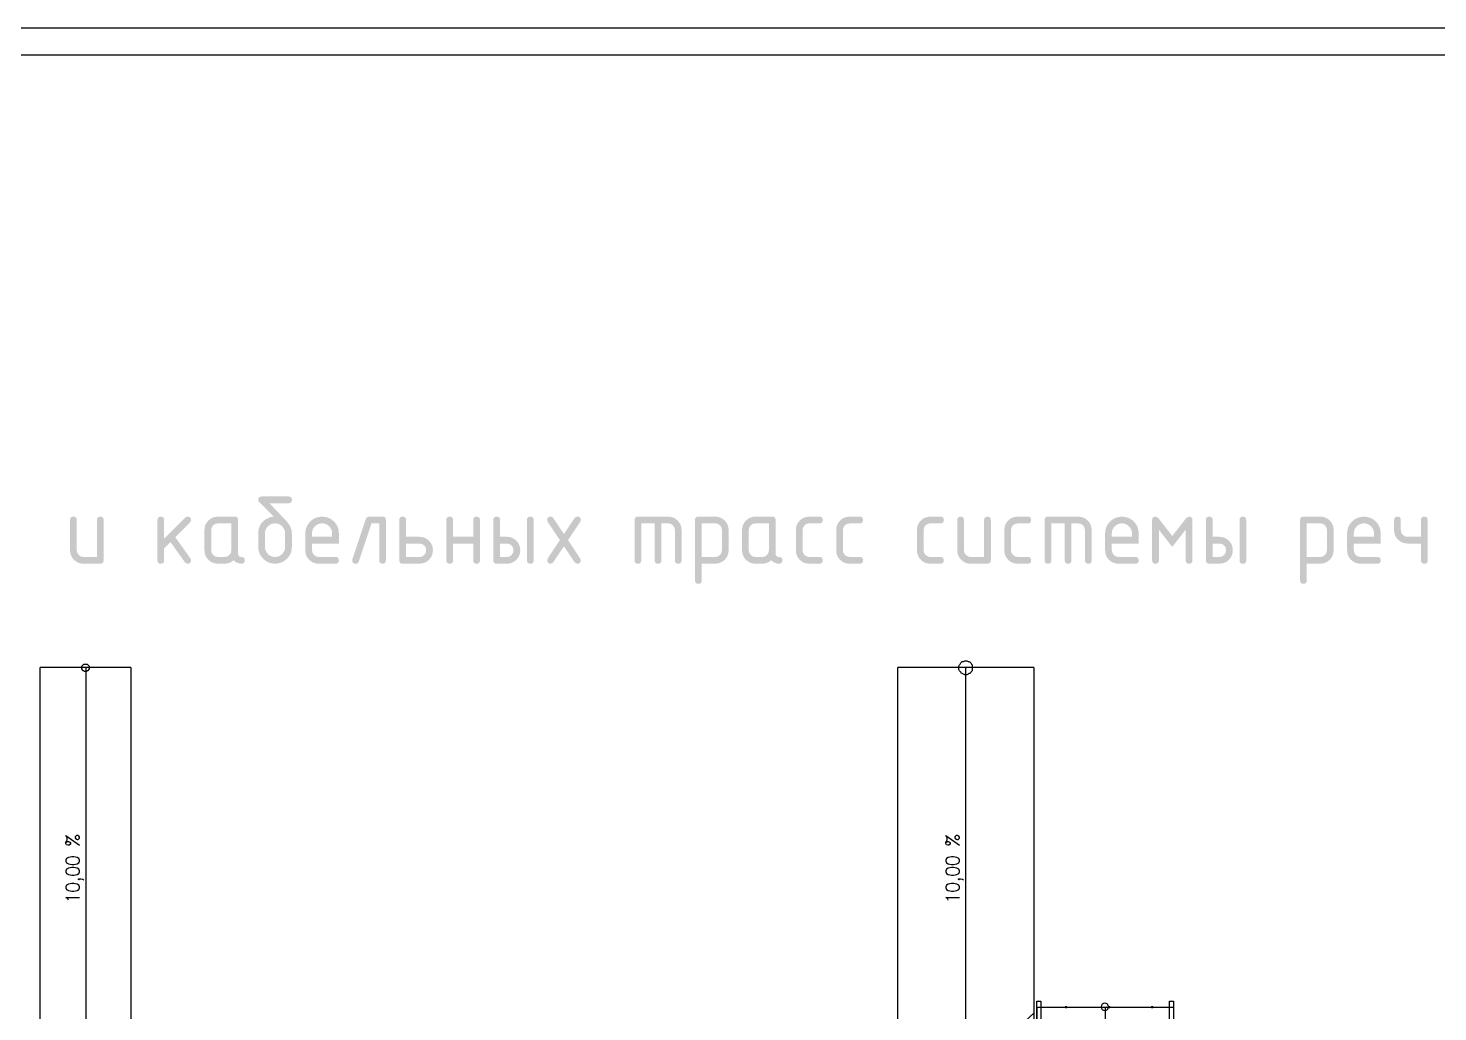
# Model space of a CAD drawing. Header units: millimetres. Extents: x 0 to 420, y 0 to 297.
# Drawn here: x 186.4 to 276.6, y 234 to 296.9 of the extents above; entities that cross this region are included whole.
import ezdxf

# ---------------------------------------------------------------- set-up
doc = ezdxf.new("R2010")
doc.units = ezdxf.units.MM
doc.layers.get('0').update_dxf_attribs({"linetype": 'CONTINUOUS'})
doc.styles.get("Standard").update_dxf_attribs({"font": 'STANDARD'})

msp = doc.modelspace()

# ---------------------------------------------------------------- hatches: boundary and pattern name
at = {"true_color": 0x000007}
h = msp.add_hatch(color=0, dxfattribs=at)
h.paths.add_polyline_path([(203.298598, 264.611995), (203.298598, 263.752651), (203.278961, 263.537763), (203.22005, 263.339515), (203.121865, 263.157803), (202.984405, 262.992525), (202.819049, 262.855066), (202.637209, 262.75688), (202.438935, 262.697969), (202.224279, 262.678332), (202.009392, 262.697969), (201.811144, 262.75688), (201.629432, 262.855066), (201.464154, 262.992525), (201.326694, 263.157803), (201.228509, 263.339515), (201.169598, 263.537763), (201.149961, 263.752651), (201.149961, 264.611995), (201.158645, 264.768653), (201.184705, 264.914509), (201.228154, 265.049566), (201.289005, 265.173822), (201.367271, 265.287277), (201.462965, 265.389932), (201.5761, 265.481787), (201.706688, 265.562842), (201.929448, 265.655377), (202.136085, 265.686314), (201.191853, 266.630546), (201.160365, 266.683462), (201.149961, 266.757877), (201.163311, 266.853056), (201.203429, 266.921105), (201.270419, 266.961973), (201.364384, 266.975607), (203.086931, 266.975607), (203.180983, 266.962171), (203.248162, 266.921863), (203.288469, 266.854684), (203.301905, 266.760633), (203.288469, 266.666668), (203.248162, 266.599678), (203.180983, 266.55956), (203.086931, 266.54621), (201.86599, 266.54621), (202.946923, 265.409604), (203.100703, 265.220563), (203.21061, 265.024649), (203.276593, 264.82181)], flags=0)
h.paths.add_polyline_path([(202.86865, 263.752651), (202.86865, 264.611995), (202.856782, 264.740661), (202.821246, 264.85956), (202.762145, 264.96864), (202.679583, 265.067851), (202.580382, 265.150412), (202.471362, 265.209513), (202.352627, 265.245049), (202.224279, 265.256917), (202.095295, 265.245049), (201.976233, 265.209513), (201.867092, 265.150412), (201.767873, 265.067851), (201.685398, 264.96864), (201.626487, 264.85956), (201.59114, 264.740661), (201.579358, 264.611995), (201.579358, 263.752651), (201.591036, 263.622642), (201.626073, 263.503019), (201.684467, 263.393836), (201.76622, 263.295142), (201.864922, 263.21339), (201.974166, 263.154996), (202.093952, 263.119959), (202.224279, 263.10828), (202.352627, 263.120062), (202.471362, 263.155409), (202.580382, 263.21432), (202.679583, 263.296796), (202.762145, 263.396006), (202.821246, 263.505086), (202.856782, 263.623985)], flags=0)
for points in [[(191.26292, 265.471891), (191.26292, 262.893306), (191.249484, 262.799255), (191.209177, 262.732076), (191.141997, 262.691768), (191.047946, 262.678332), (189.973628, 262.678332), (189.799676, 262.693852), (189.639936, 262.740482), (189.494354, 262.818324), (189.362881, 262.927482), (189.254042, 263.058946), (189.176364, 263.204467), (189.129794, 263.364044), (189.114283, 263.537677), (189.114283, 265.471891), (189.127633, 265.565624), (189.167751, 265.632639), (189.234741, 265.672887), (189.328706, 265.686314), (189.422757, 265.672887), (189.489936, 265.632639), (189.530244, 265.565624), (189.54368, 265.471891), (189.54368, 263.537677), (189.575237, 263.373966), (189.670459, 263.23506), (189.809848, 263.139837), (189.973628, 263.10828), (190.832972, 263.10828), (190.832972, 265.471891), (190.846408, 265.565624), (190.886716, 265.632639), (190.953895, 265.672887), (191.047946, 265.686314), (191.141997, 265.672887), (191.209177, 265.632639), (191.249484, 265.565624)], [(195.131435, 264.273549), (196.482463, 265.624578), (196.551848, 265.670742), (196.635701, 265.686314), (196.729752, 265.672887), (196.796932, 265.632639), (196.837239, 265.565624), (196.850675, 265.471891), (196.834277, 265.391758), (196.785632, 265.321961), (195.8414, 264.377729), (196.808232, 263.016778), (196.839995, 262.955662), (196.850675, 262.889999), (196.837239, 262.797395), (196.796932, 262.731249), (196.729752, 262.691561), (196.635701, 262.678332), (196.533727, 262.70107), (196.456556, 262.769283), (195.532168, 264.068497), (195.131435, 263.668315), (195.131435, 262.893306), (195.117999, 262.799255), (195.077691, 262.732076), (195.010512, 262.691768), (194.916461, 262.678332), (194.822496, 262.691768), (194.755506, 262.732076), (194.715388, 262.799255), (194.702038, 262.893306), (194.702038, 265.471891), (194.715388, 265.565624), (194.755506, 265.632639), (194.822496, 265.672887), (194.916461, 265.686314), (195.010512, 265.672887), (195.077691, 265.632639), (195.117999, 265.565624), (195.131435, 265.471891)], [(208.238784, 265.686314), (209.098129, 265.686314), (209.19218, 265.672887), (209.25936, 265.632639), (209.299667, 265.565624), (209.313103, 265.471891), (209.313103, 262.893306), (209.299667, 262.799255), (209.25936, 262.732076), (209.19218, 262.691768), (209.098129, 262.678332), (209.004078, 262.691768), (208.936899, 262.732076), (208.896591, 262.799255), (208.883155, 262.893306), (208.883155, 265.256917), (208.391471, 265.256917), (207.581185, 262.824956), (207.549963, 262.760653), (207.505875, 262.71485), (207.448867, 262.687445), (207.378889, 262.678332), (207.284924, 262.691975), (207.217934, 262.732903), (207.177816, 262.801115), (207.164466, 262.896614), (207.173837, 262.961657), (208.023811, 265.510476), (208.058951, 265.58725), (208.106493, 265.642217), (208.166437, 265.675273)], [(213.608368, 263.967625), (213.608368, 262.893306), (213.594932, 262.799255), (213.554624, 262.732076), (213.487445, 262.691768), (213.393394, 262.678332), (213.299429, 262.691768), (213.232439, 262.732076), (213.192321, 262.799255), (213.178971, 262.893306), (213.178971, 265.471891), (213.192321, 265.565624), (213.232439, 265.632639), (213.299429, 265.672887), (213.393394, 265.686314), (213.487445, 265.672887), (213.554624, 265.632639), (213.594932, 265.565624), (213.608368, 265.471891), (213.608368, 264.397573), (214.89766, 264.397573), (214.89766, 265.471891), (214.911096, 265.565624), (214.951404, 265.632639), (215.018583, 265.672887), (215.112634, 265.686314), (215.206685, 265.672887), (215.273865, 265.632639), (215.314172, 265.565624), (215.327608, 265.471891), (215.327608, 262.893306), (215.314172, 262.799255), (215.273865, 262.732076), (215.206685, 262.691768), (215.112634, 262.678332), (215.018583, 262.691768), (214.951404, 262.732076), (214.911096, 262.799255), (214.89766, 262.893306), (214.89766, 263.967625)], [(220.961386, 264.182599), (221.739702, 263.013471), (221.775531, 262.893306), (221.762095, 262.799255), (221.721787, 262.732076), (221.654608, 262.691768), (221.560557, 262.678332), (221.456928, 262.701897), (221.381412, 262.77259), (220.701212, 263.795094), (220.020461, 262.77259), (219.944738, 262.701897), (219.841316, 262.678332), (219.759599, 262.694111), (219.690283, 262.741722), (219.642672, 262.811106), (219.626894, 262.893306), (219.662723, 263.013471), (220.440487, 264.182599), (219.662723, 265.351175), (219.626894, 265.471891), (219.640243, 265.565624), (219.680362, 265.632639), (219.747351, 265.672887), (219.841316, 265.686314), (219.944738, 265.66275), (220.020461, 265.592056), (220.701212, 264.572859), (221.381412, 265.592056), (221.456928, 265.66275), (221.560557, 265.686314), (221.654608, 265.673085), (221.721787, 265.633397), (221.762095, 265.567252), (221.775531, 265.474647), (221.739702, 265.351175)], [(225.429072, 265.686314), (227.363286, 265.686314), (227.535265, 265.670613), (227.694015, 265.623544), (227.839536, 265.54516), (227.971828, 265.435511), (228.081476, 265.303529), (228.159861, 265.158112), (228.20693, 264.999259), (228.222631, 264.826969), (228.222631, 262.893306), (228.209195, 262.799255), (228.168887, 262.732076), (228.101708, 262.691768), (228.007657, 262.678332), (227.913606, 262.691768), (227.846426, 262.732076), (227.806119, 262.799255), (227.792683, 262.893306), (227.792683, 264.826969), (227.761746, 264.994401), (227.669211, 265.132894), (227.530718, 265.225911), (227.363286, 265.256917), (226.933338, 265.256917), (226.933338, 262.893306), (226.919902, 262.799255), (226.879595, 262.732076), (226.812415, 262.691768), (226.718364, 262.678332), (226.624399, 262.691768), (226.557409, 262.732076), (226.517291, 262.799255), (226.503941, 262.893306), (226.503941, 265.256917), (225.644046, 265.256917), (225.644046, 262.893306), (225.63061, 262.799255), (225.590302, 262.732076), (225.523123, 262.691768), (225.429072, 262.678332), (225.335107, 262.691768), (225.268117, 262.732076), (225.227999, 262.799255), (225.214649, 262.893306), (225.214649, 265.471891), (225.227999, 265.565624), (225.268117, 265.632639), (225.335107, 265.672887)], [(235.959388, 264.826969), (235.959388, 263.537677), (235.990946, 263.373966), (236.086168, 263.23506), (236.225557, 263.139837), (236.389336, 263.10828), (237.033707, 263.10828), (237.127758, 263.094844), (237.194937, 263.054537), (237.235245, 262.987357), (237.248681, 262.893306), (237.235245, 262.799255), (237.194937, 262.732076), (237.127758, 262.691768), (237.033707, 262.678332), (236.389336, 262.678332), (236.215385, 262.693852), (236.055644, 262.740482), (235.910063, 262.818324), (235.77859, 262.927482), (235.669751, 263.058946), (235.592072, 263.204467), (235.545503, 263.364044), (235.529992, 263.537677), (235.529992, 264.826969), (235.545503, 265.000602), (235.592072, 265.160179), (235.669751, 265.3057), (235.77859, 265.437165), (235.910063, 265.54609), (236.055644, 265.623958), (236.215385, 265.670716), (236.389336, 265.686314), (237.033707, 265.686314), (237.127758, 265.672887), (237.194937, 265.632639), (237.235245, 265.565624), (237.248681, 265.471891), (237.235245, 265.37784), (237.194937, 265.310661), (237.127758, 265.270353), (237.033707, 265.256917), (236.389336, 265.256917), (236.223489, 265.225498), (236.084514, 265.13124), (235.990532, 264.992334)], [(238.539891, 264.826969), (238.539891, 263.537677), (238.571448, 263.373966), (238.666671, 263.23506), (238.806059, 263.139837), (238.969839, 263.10828), (239.61421, 263.10828), (239.708261, 263.094844), (239.77544, 263.054537), (239.815748, 262.987357), (239.829184, 262.893306), (239.815748, 262.799255), (239.77544, 262.732076), (239.708261, 262.691768), (239.61421, 262.678332), (238.969839, 262.678332), (238.795888, 262.693852), (238.636147, 262.740482), (238.490566, 262.818324), (238.359093, 262.927482), (238.250253, 263.058946), (238.172575, 263.204467), (238.126006, 263.364044), (238.110494, 263.537677), (238.110494, 264.826969), (238.126006, 265.000602), (238.172575, 265.160179), (238.250253, 265.3057), (238.359093, 265.437165), (238.490566, 265.54609), (238.636147, 265.623958), (238.795888, 265.670716), (238.969839, 265.686314), (239.61421, 265.686314), (239.708261, 265.672887), (239.77544, 265.632639), (239.815748, 265.565624), (239.829184, 265.471891), (239.815748, 265.37784), (239.77544, 265.310661), (239.708261, 265.270353), (239.61421, 265.256917), (238.969839, 265.256917), (238.803992, 265.225498), (238.665017, 265.13124), (238.571035, 264.992334)], [(243.700897, 264.826969), (243.700897, 263.537677), (243.732454, 263.373966), (243.827676, 263.23506), (243.967065, 263.139837), (244.130844, 263.10828), (244.775215, 263.10828), (244.869266, 263.094844), (244.936446, 263.054537), (244.976753, 262.987357), (244.990189, 262.893306), (244.976753, 262.799255), (244.936446, 262.732076), (244.869266, 262.691768), (244.775215, 262.678332), (244.130844, 262.678332), (243.956893, 262.693852), (243.797153, 262.740482), (243.651571, 262.818324), (243.520098, 262.927482), (243.411259, 263.058946), (243.33358, 263.204467), (243.287011, 263.364044), (243.2715, 263.537677), (243.2715, 264.826969), (243.287011, 265.000602), (243.33358, 265.160179), (243.411259, 265.3057), (243.520098, 265.437165), (243.651571, 265.54609), (243.797153, 265.623958), (243.956893, 265.670716), (244.130844, 265.686314), (244.775215, 265.686314), (244.869266, 265.672887), (244.936446, 265.632639), (244.976753, 265.565624), (244.990189, 265.471891), (244.976753, 265.37784), (244.936446, 265.310661), (244.869266, 265.270353), (244.775215, 265.256917), (244.130844, 265.256917), (243.964998, 265.225498), (243.826022, 265.13124), (243.73204, 264.992334)], [(248.00064, 265.471891), (248.00064, 262.893306), (247.987204, 262.799255), (247.946896, 262.732076), (247.879717, 262.691768), (247.785666, 262.678332), (246.711347, 262.678332), (246.537396, 262.693852), (246.377655, 262.740482), (246.232074, 262.818324), (246.100601, 262.927482), (245.991761, 263.058946), (245.914083, 263.204467), (245.867514, 263.364044), (245.852003, 263.537677), (245.852003, 265.471891), (245.865352, 265.565624), (245.90547, 265.632639), (245.97246, 265.672887), (246.066425, 265.686314), (246.160476, 265.672887), (246.227656, 265.632639), (246.267963, 265.565624), (246.281399, 265.471891), (246.281399, 263.537677), (246.312956, 263.373966), (246.408179, 263.23506), (246.547567, 263.139837), (246.711347, 263.10828), (247.570692, 263.10828), (247.570692, 265.471891), (247.584128, 265.565624), (247.624435, 265.632639), (247.691615, 265.672887), (247.785666, 265.686314), (247.879717, 265.672887), (247.946896, 265.632639), (247.987204, 265.565624)], [(249.288652, 264.826969), (249.288652, 263.537677), (249.320209, 263.373966), (249.415431, 263.23506), (249.55482, 263.139837), (249.7186, 263.10828), (250.36297, 263.10828), (250.457021, 263.094844), (250.524201, 263.054537), (250.564508, 262.987357), (250.577944, 262.893306), (250.564508, 262.799255), (250.524201, 262.732076), (250.457021, 262.691768), (250.36297, 262.678332), (249.7186, 262.678332), (249.544648, 262.693852), (249.384908, 262.740482), (249.239327, 262.818324), (249.107853, 262.927482), (248.999014, 263.058946), (248.921336, 263.204467), (248.874767, 263.364044), (248.859255, 263.537677), (248.859255, 264.826969), (248.874767, 265.000602), (248.921336, 265.160179), (248.999014, 265.3057), (249.107853, 265.437165), (249.239327, 265.54609), (249.384908, 265.623958), (249.544648, 265.670716), (249.7186, 265.686314), (250.36297, 265.686314), (250.457021, 265.672887), (250.524201, 265.632639), (250.564508, 265.565624), (250.577944, 265.471891), (250.564508, 265.37784), (250.524201, 265.310661), (250.457021, 265.270353), (250.36297, 265.256917), (249.7186, 265.256917), (249.552753, 265.225498), (249.413778, 265.13124), (249.319795, 264.992334)], [(251.654181, 265.686314), (253.588395, 265.686314), (253.760374, 265.670613), (253.919124, 265.623544), (254.064645, 265.54516), (254.196937, 265.435511), (254.306585, 265.303529), (254.38497, 265.158112), (254.432039, 264.999259), (254.44774, 264.826969), (254.44774, 262.893306), (254.434304, 262.799255), (254.393996, 262.732076), (254.326817, 262.691768), (254.232766, 262.678332), (254.138714, 262.691768), (254.071535, 262.732076), (254.031227, 262.799255), (254.017792, 262.893306), (254.017792, 264.826969), (253.986855, 264.994401), (253.894319, 265.132894), (253.755827, 265.225911), (253.588395, 265.256917), (253.158447, 265.256917), (253.158447, 262.893306), (253.145011, 262.799255), (253.104704, 262.732076), (253.037524, 262.691768), (252.943473, 262.678332), (252.849508, 262.691768), (252.782518, 262.732076), (252.7424, 262.799255), (252.72905, 262.893306), (252.72905, 265.256917), (251.869154, 265.256917), (251.869154, 262.893306), (251.855719, 262.799255), (251.815411, 262.732076), (251.748232, 262.691768), (251.654181, 262.678332), (251.560216, 262.691768), (251.493226, 262.732076), (251.453108, 262.799255), (251.439758, 262.893306), (251.439758, 265.471891), (251.453108, 265.565624), (251.493226, 265.632639), (251.560216, 265.672887)], [(259.603723, 263.752651), (258.743827, 264.852877), (258.743827, 262.893306), (258.730391, 262.799255), (258.690084, 262.732076), (258.622904, 262.691768), (258.528853, 262.678332), (258.434888, 262.691768), (258.367898, 262.732076), (258.32778, 262.799255), (258.31443, 262.893306), (258.31443, 265.471891), (258.32778, 265.565624), (258.367898, 265.632639), (258.434888, 265.672887), (258.528853, 265.686314), (258.63634, 265.65207), (258.743827, 265.549613), (259.603723, 264.449387), (260.463067, 265.549613), (260.570554, 265.65207), (260.678041, 265.686314), (260.771774, 265.672887), (260.83879, 265.632639), (260.879037, 265.565624), (260.892464, 265.471891), (260.892464, 262.893306), (260.879037, 262.799255), (260.83879, 262.732076), (260.771774, 262.691768), (260.678041, 262.678332), (260.58399, 262.691768), (260.516811, 262.732076), (260.476503, 262.799255), (260.463067, 262.893306), (260.463067, 264.852877)], [(275.939416, 265.471891), (275.939416, 262.893306), (275.92598, 262.799255), (275.885672, 262.732076), (275.818493, 262.691768), (275.724442, 262.678332), (275.630391, 262.691768), (275.563211, 262.732076), (275.522904, 262.799255), (275.509468, 262.893306), (275.509468, 263.967625), (274.650123, 263.967625), (274.478859, 263.983042), (274.320565, 264.029361), (274.175191, 264.106686), (274.042684, 264.21512), (273.932398, 264.345044), (273.853686, 264.487628), (273.806497, 264.642924), (273.790779, 264.810984), (273.790779, 265.471891), (273.804128, 265.565624), (273.844246, 265.632639), (273.911236, 265.672887), (274.005201, 265.686314), (274.099252, 265.672887), (274.166432, 265.632639), (274.206739, 265.565624), (274.220175, 265.471891), (274.220175, 264.826969), (274.251732, 264.663258), (274.346955, 264.524352), (274.486343, 264.42913), (274.650123, 264.397573), (275.509468, 264.397573), (275.509468, 265.471891), (275.522904, 265.565624), (275.563211, 265.632639), (275.630391, 265.672887), (275.724442, 265.686314), (275.818493, 265.672887), (275.885672, 265.632639), (275.92598, 265.565624)]]:
    msp.add_hatch(color=0, dxfattribs=at).paths.add_polyline_path(points, flags=0)
h = msp.add_hatch(color=0, dxfattribs=at)
h.paths.add_polyline_path([(199.42798, 265.256917), (198.568635, 265.256917), (198.402788, 265.225498), (198.263813, 265.13124), (198.169831, 264.992334), (198.138687, 264.826969), (198.138687, 263.537677), (198.170244, 263.373966), (198.265467, 263.23506), (198.404855, 263.139837), (198.568635, 263.10828), (198.998583, 263.10828), (199.163672, 263.139424), (199.302303, 263.233406), (199.396561, 263.371899), (199.42798, 263.537677)], flags=0)
h.paths.add_polyline_path([(200.287324, 262.893306), (200.273897, 262.799255), (200.23365, 262.732076), (200.166634, 262.691768), (200.072902, 262.678332), (199.929646, 262.692509), (199.799981, 262.735107), (199.683856, 262.806231), (199.581218, 262.905984), (199.455532, 262.806231), (199.316565, 262.735107), (199.164266, 262.692509), (198.998583, 262.678332), (198.568635, 262.678332), (198.394684, 262.693852), (198.234943, 262.740482), (198.089362, 262.818324), (197.957889, 262.927482), (197.84905, 263.058946), (197.771371, 263.204467), (197.724802, 263.364044), (197.709291, 263.537677), (197.709291, 264.826969), (197.724802, 265.000602), (197.771371, 265.160179), (197.84905, 265.3057), (197.957889, 265.437165), (198.089362, 265.54609), (198.234943, 265.623958), (198.394684, 265.670716), (198.568635, 265.686314), (199.642954, 265.686314), (199.737005, 265.672887), (199.804184, 265.632639), (199.844492, 265.565624), (199.857928, 265.471891), (199.857928, 263.322703), (199.871278, 263.228738), (199.911396, 263.161748), (199.978386, 263.12163), (200.072351, 263.10828), (200.166402, 263.094844), (200.233581, 263.054537), (200.273889, 262.987357)], flags=0)
h = msp.add_hatch(color=0, dxfattribs=at)
h.paths.add_polyline_path([(205.231532, 265.256917), (205.102548, 265.245049), (204.983485, 265.209513), (204.874344, 265.150412), (204.775126, 265.067851), (204.69265, 264.96864), (204.633739, 264.85956), (204.598392, 264.740661), (204.58661, 264.611995), (204.58661, 264.397573), (205.875903, 264.397573), (205.875903, 264.611995), (205.864034, 264.740661), (205.828498, 264.85956), (205.769398, 264.96864), (205.686836, 265.067851), (205.587634, 265.150412), (205.478614, 265.209513), (205.359879, 265.245049)], flags=0)
h.paths.add_polyline_path([(204.58661, 263.967625), (204.58661, 263.537677), (204.618167, 263.373966), (204.71339, 263.23506), (204.852778, 263.139837), (205.016558, 263.10828), (206.090877, 263.10828), (206.184928, 263.094844), (206.252107, 263.054537), (206.292415, 262.987357), (206.305851, 262.893306), (206.292415, 262.799255), (206.252107, 262.732076), (206.184928, 262.691768), (206.090877, 262.678332), (205.016558, 262.678332), (204.842607, 262.693852), (204.682866, 262.740482), (204.537285, 262.818324), (204.405812, 262.927482), (204.296972, 263.058946), (204.219294, 263.204467), (204.172725, 263.364044), (204.157213, 263.537677), (204.157213, 264.611995), (204.17685, 264.826651), (204.235762, 265.024925), (204.333947, 265.206765), (204.471406, 265.372121), (204.636685, 265.509581), (204.818396, 265.607766), (205.016644, 265.666677), (205.231532, 265.686314), (205.448874, 265.666884), (205.648595, 265.608593), (205.830643, 265.511441), (205.994965, 265.375429), (206.130978, 265.211106), (206.228129, 265.029059), (206.28642, 264.829338), (206.305851, 264.611995), (206.305851, 263.967625)], flags=0)
h = msp.add_hatch(color=0, dxfattribs=at)
h.paths.add_polyline_path([(212.320356, 263.537677), (212.304758, 263.364044), (212.257999, 263.204467), (212.180132, 263.058946), (212.071206, 262.927482), (211.939431, 262.818324), (211.793807, 262.740482), (211.634334, 262.693852), (211.461011, 262.678332), (210.386141, 262.678332), (210.292176, 262.691768), (210.225186, 262.732076), (210.185068, 262.799255), (210.171718, 262.893306), (210.171718, 265.471891), (210.185068, 265.565624), (210.225186, 265.632639), (210.292176, 265.672887), (210.386141, 265.686314), (210.480192, 265.672887), (210.547372, 265.632639), (210.587679, 265.565624), (210.601115, 265.471891), (210.601115, 264.397573), (211.461011, 264.397573), (211.634334, 264.381872), (211.793807, 264.334803), (211.939431, 264.256419), (212.071206, 264.14677), (212.180132, 264.01447), (212.257999, 263.868888), (212.304758, 263.709975)], flags=0)
h.paths.add_polyline_path([(211.890408, 263.537677), (211.859402, 263.705109), (211.766384, 263.843601), (211.628167, 263.936619), (211.461011, 263.967625), (210.601115, 263.967625), (210.601115, 263.10828), (211.461011, 263.10828), (211.6261, 263.139424), (211.764731, 263.233406), (211.858988, 263.371899)], flags=0)
h = msp.add_hatch(color=0, dxfattribs=at)
h.paths.add_polyline_path([(217.904913, 263.537677), (217.889315, 263.364044), (217.842556, 263.204467), (217.764689, 263.058946), (217.655763, 262.927482), (217.523988, 262.818324), (217.378364, 262.740482), (217.218891, 262.693852), (217.045568, 262.678332), (216.400646, 262.678332), (216.306681, 262.691768), (216.239691, 262.732076), (216.199573, 262.799255), (216.186223, 262.893306), (216.186223, 265.471891), (216.199573, 265.565624), (216.239691, 265.632639), (216.306681, 265.672887), (216.400646, 265.686314), (216.494697, 265.672887), (216.561877, 265.632639), (216.602184, 265.565624), (216.61562, 265.471891), (216.61562, 264.397573), (217.045568, 264.397573), (217.218891, 264.381975), (217.378364, 264.335217), (217.523988, 264.257349), (217.655763, 264.148423), (217.764689, 264.01664), (217.842556, 263.870955), (217.889315, 263.711318)], flags=0)
h.paths.add_polyline_path([(217.475516, 263.537677), (217.44451, 263.705109), (217.351493, 263.843601), (217.213, 263.936619), (217.045568, 263.967625), (216.61562, 263.967625), (216.61562, 263.10828), (217.045568, 263.10828), (217.210933, 263.139424), (217.349839, 263.233406), (217.444097, 263.371899)], flags=0)
h.paths.add_polyline_path([(218.334861, 265.471891), (218.348296, 265.565624), (218.388604, 265.632639), (218.455783, 265.672887), (218.549835, 265.686314), (218.643567, 265.672887), (218.710583, 265.632639), (218.75083, 265.565624), (218.764257, 265.471891), (218.764257, 262.893306), (218.75083, 262.799255), (218.710583, 262.732076), (218.643567, 262.691768), (218.549835, 262.678332), (218.455783, 262.691768), (218.388604, 262.732076), (218.348296, 262.799255), (218.334861, 262.893306)], flags=0)
h = msp.add_hatch(color=0, dxfattribs=at)
h.paths.add_polyline_path([(229.082069, 265.471891), (229.095419, 265.565624), (229.135537, 265.632639), (229.202527, 265.672887), (229.296492, 265.686314), (230.371362, 265.686314), (230.544684, 265.670716), (230.704158, 265.623958), (230.849782, 265.54609), (230.981557, 265.437165), (231.090482, 265.3057), (231.16835, 265.160179), (231.215108, 265.000602), (231.230706, 264.826969), (231.230706, 263.537677), (231.215108, 263.365388), (231.16835, 263.206534), (231.090482, 263.061117), (230.981557, 262.929135), (230.849782, 262.819254), (230.704158, 262.740895), (230.544684, 262.693956), (230.371362, 262.678332), (229.511466, 262.678332), (229.511466, 261.604014), (229.49803, 261.509963), (229.457722, 261.442783), (229.390543, 261.402476), (229.296492, 261.38904), (229.202527, 261.402476), (229.135537, 261.442783), (229.095419, 261.509963), (229.082069, 261.604014)], flags=0)
h.paths.add_polyline_path([(229.511466, 265.256917), (229.511466, 263.10828), (230.371362, 263.10828), (230.53645, 263.139424), (230.675081, 263.233406), (230.769339, 263.371899), (230.800758, 263.537677), (230.800758, 264.826969), (230.769752, 264.994401), (230.676735, 265.132894), (230.538518, 265.225911), (230.371362, 265.256917)], flags=0)
h = msp.add_hatch(color=0, dxfattribs=at)
h.paths.add_polyline_path([(233.808011, 265.256917), (232.948666, 265.256917), (232.782819, 265.225498), (232.643844, 265.13124), (232.549862, 264.992334), (232.518718, 264.826969), (232.518718, 263.537677), (232.550275, 263.373966), (232.645498, 263.23506), (232.784886, 263.139837), (232.948666, 263.10828), (233.378614, 263.10828), (233.543703, 263.139424), (233.682334, 263.233406), (233.776591, 263.371899), (233.808011, 263.537677)], flags=0)
h.paths.add_polyline_path([(234.667355, 262.893306), (234.653928, 262.799255), (234.613681, 262.732076), (234.546665, 262.691768), (234.452933, 262.678332), (234.309677, 262.692509), (234.180012, 262.735107), (234.063887, 262.806231), (233.961249, 262.905984), (233.835563, 262.806231), (233.696596, 262.735107), (233.544297, 262.692509), (233.378614, 262.678332), (232.948666, 262.678332), (232.774715, 262.693852), (232.614974, 262.740482), (232.469393, 262.818324), (232.33792, 262.927482), (232.22908, 263.058946), (232.151402, 263.204467), (232.104833, 263.364044), (232.089321, 263.537677), (232.089321, 264.826969), (232.104833, 265.000602), (232.151402, 265.160179), (232.22908, 265.3057), (232.33792, 265.437165), (232.469393, 265.54609), (232.614974, 265.623958), (232.774715, 265.670716), (232.948666, 265.686314), (234.022985, 265.686314), (234.117036, 265.672887), (234.184215, 265.632639), (234.224523, 265.565624), (234.237959, 265.471891), (234.237959, 263.322703), (234.251308, 263.228738), (234.291427, 263.161748), (234.358416, 263.12163), (234.452381, 263.10828), (234.546432, 263.094844), (234.613612, 263.054537), (234.653919, 262.987357)], flags=0)
h = msp.add_hatch(color=0, dxfattribs=at)
h.paths.add_polyline_path([(256.381496, 265.256917), (256.252512, 265.245049), (256.13345, 265.209513), (256.024309, 265.150412), (255.92509, 265.067851), (255.842615, 264.96864), (255.783703, 264.85956), (255.748357, 264.740661), (255.736575, 264.611995), (255.736575, 264.397573), (257.025867, 264.397573), (257.025867, 264.611995), (257.013999, 264.740661), (256.978463, 264.85956), (256.919362, 264.96864), (256.8368, 265.067851), (256.737599, 265.150412), (256.628579, 265.209513), (256.509843, 265.245049)], flags=0)
h.paths.add_polyline_path([(255.736575, 263.967625), (255.736575, 263.537677), (255.768132, 263.373966), (255.863354, 263.23506), (256.002743, 263.139837), (256.166522, 263.10828), (257.240841, 263.10828), (257.334892, 263.094844), (257.402071, 263.054537), (257.442379, 262.987357), (257.455815, 262.893306), (257.442379, 262.799255), (257.402071, 262.732076), (257.334892, 262.691768), (257.240841, 262.678332), (256.166522, 262.678332), (255.992571, 262.693852), (255.832831, 262.740482), (255.687249, 262.818324), (255.555776, 262.927482), (255.446937, 263.058946), (255.369258, 263.204467), (255.322689, 263.364044), (255.307178, 263.537677), (255.307178, 264.611995), (255.326815, 264.826651), (255.385726, 265.024925), (255.483911, 265.206765), (255.621371, 265.372121), (255.786649, 265.509581), (255.968361, 265.607766), (256.166609, 265.666677), (256.381496, 265.686314), (256.598839, 265.666884), (256.79856, 265.608593), (256.980607, 265.511441), (257.14493, 265.375429), (257.280942, 265.211106), (257.378094, 265.029059), (257.436385, 264.829338), (257.455815, 264.611995), (257.455815, 263.967625)], flags=0)
h = msp.add_hatch(color=0, dxfattribs=at)
h.paths.add_polyline_path([(263.47379, 263.537677), (263.458192, 263.364044), (263.411434, 263.204467), (263.333566, 263.058946), (263.224641, 262.927482), (263.092866, 262.818324), (262.947241, 262.740482), (262.787768, 262.693852), (262.614445, 262.678332), (261.969523, 262.678332), (261.875558, 262.691768), (261.808568, 262.732076), (261.76845, 262.799255), (261.755101, 262.893306), (261.755101, 265.471891), (261.76845, 265.565624), (261.808568, 265.632639), (261.875558, 265.672887), (261.969523, 265.686314), (262.063574, 265.672887), (262.130754, 265.632639), (262.171061, 265.565624), (262.184497, 265.471891), (262.184497, 264.397573), (262.614445, 264.397573), (262.787768, 264.381975), (262.947241, 264.335217), (263.092866, 264.257349), (263.224641, 264.148423), (263.333566, 264.01664), (263.411434, 263.870955), (263.458192, 263.711318)], flags=0)
h.paths.add_polyline_path([(263.044393, 263.537677), (263.013387, 263.705109), (262.92037, 263.843601), (262.781877, 263.936619), (262.614445, 263.967625), (262.184497, 263.967625), (262.184497, 263.10828), (262.614445, 263.10828), (262.77981, 263.139424), (262.918716, 263.233406), (263.012974, 263.371899)], flags=0)
h.paths.add_polyline_path([(263.903738, 265.471891), (263.917174, 265.565624), (263.957481, 265.632639), (264.024661, 265.672887), (264.118712, 265.686314), (264.212444, 265.672887), (264.27946, 265.632639), (264.319707, 265.565624), (264.333134, 265.471891), (264.333134, 262.893306), (264.319707, 262.799255), (264.27946, 262.732076), (264.212444, 262.691768), (264.118712, 262.678332), (264.024661, 262.691768), (263.957481, 262.732076), (263.917174, 262.799255), (263.903738, 262.893306)], flags=0)
h = msp.add_hatch(color=0, dxfattribs=at)
h.paths.add_polyline_path([(267.776274, 265.471891), (267.789623, 265.565624), (267.829741, 265.632639), (267.896731, 265.672887), (267.990696, 265.686314), (269.065566, 265.686314), (269.238889, 265.670716), (269.398362, 265.623958), (269.543987, 265.54609), (269.675761, 265.437165), (269.784687, 265.3057), (269.862555, 265.160179), (269.909313, 265.000602), (269.924911, 264.826969), (269.924911, 263.537677), (269.909313, 263.365388), (269.862555, 263.206534), (269.784687, 263.061117), (269.675761, 262.929135), (269.543987, 262.819254), (269.398362, 262.740895), (269.238889, 262.693956), (269.065566, 262.678332), (268.20567, 262.678332), (268.20567, 261.604014), (268.192234, 261.509963), (268.151927, 261.442783), (268.084747, 261.402476), (267.990696, 261.38904), (267.896731, 261.402476), (267.829741, 261.442783), (267.789623, 261.509963), (267.776274, 261.604014)], flags=0)
h.paths.add_polyline_path([(268.20567, 265.256917), (268.20567, 263.10828), (269.065566, 263.10828), (269.230655, 263.139424), (269.369286, 263.233406), (269.463544, 263.371899), (269.494963, 263.537677), (269.494963, 264.826969), (269.463957, 264.994401), (269.370939, 265.132894), (269.232722, 265.225911), (269.065566, 265.256917)], flags=0)
h = msp.add_hatch(color=0, dxfattribs=at)
h.paths.add_polyline_path([(271.857845, 265.256917), (271.72886, 265.245049), (271.609798, 265.209513), (271.500657, 265.150412), (271.401438, 265.067851), (271.318963, 264.96864), (271.260052, 264.85956), (271.224705, 264.740661), (271.212923, 264.611995), (271.212923, 264.397573), (272.502215, 264.397573), (272.502215, 264.611995), (272.490347, 264.740661), (272.454811, 264.85956), (272.39571, 264.96864), (272.313148, 265.067851), (272.213947, 265.150412), (272.104927, 265.209513), (271.986192, 265.245049)], flags=0)
h.paths.add_polyline_path([(271.212923, 263.967625), (271.212923, 263.537677), (271.24448, 263.373966), (271.339702, 263.23506), (271.479091, 263.139837), (271.642871, 263.10828), (272.717189, 263.10828), (272.81124, 263.094844), (272.87842, 263.054537), (272.918727, 262.987357), (272.932163, 262.893306), (272.918727, 262.799255), (272.87842, 262.732076), (272.81124, 262.691768), (272.717189, 262.678332), (271.642871, 262.678332), (271.468919, 262.693852), (271.309179, 262.740482), (271.163598, 262.818324), (271.032124, 262.927482), (270.923285, 263.058946), (270.845607, 263.204467), (270.799038, 263.364044), (270.783526, 263.537677), (270.783526, 264.611995), (270.803163, 264.826651), (270.862074, 265.024925), (270.960259, 265.206765), (271.097719, 265.372121), (271.262997, 265.509581), (271.444709, 265.607766), (271.642957, 265.666677), (271.857845, 265.686314), (272.075187, 265.666884), (272.274908, 265.608593), (272.456955, 265.511441), (272.621278, 265.375429), (272.75729, 265.211106), (272.854442, 265.029059), (272.912733, 264.829338), (272.932163, 264.611995), (272.932163, 263.967625)], flags=0)
at = {"true_color": 0x0000fe}
for points in [[(252.899333, 234.315), (252.874462, 234.255204), (252.814667, 234.230333), (252.754871, 234.255204), (252.73, 234.315), (252.754871, 234.374796), (252.814667, 234.399667), (252.874462, 234.374796)], [(255.651, 234.315), (255.626129, 234.255204), (255.566333, 234.230333), (255.506538, 234.255204), (255.481667, 234.315), (255.506537, 234.374796), (255.566333, 234.399667), (255.626129, 234.374796)], [(258.402667, 234.315), (258.377796, 234.255204), (258.318, 234.230333), (258.258204, 234.255204), (258.233333, 234.315), (258.258204, 234.374796), (258.318, 234.399667), (258.377796, 234.374796)]]:
    msp.add_hatch(color=0, dxfattribs=at).paths.add_polyline_path(points, flags=0)

# ---------------------------------------------------------------- linework, layer by layer
at = {"color": 0, "true_color": 0x000007}
for points in [[(0.211668, 0), (420.073667, 0), (420.073667, 296.925999), (0.211668, 296.925999)], [(7.239002, 1.735667), (418.338, 1.735667), (418.338, 295.190332), (7.239002, 295.190332)], [(190.119, 255.778), (190.076667, 255.778), (190.034333, 255.778), (189.992, 255.820333), (189.949667, 255.820333), (189.907333, 255.862667), (189.907333, 255.905), (189.865, 255.905), (189.865, 255.947333), (189.865, 255.989667), (189.865, 256.032), (189.865, 256.074333), (189.865, 256.116667), (189.907333, 256.159), (189.949667, 256.201333), (189.992, 256.243667), (190.034333, 256.243667), (190.076667, 256.243667), (190.119, 256.243667), (190.161333, 256.243667), (190.203667, 256.243667), (190.246, 256.201333), (190.288333, 256.159), (190.330667, 256.116667), (190.330667, 256.074333), (190.330667, 256.032), (190.330667, 255.989667), (190.330667, 255.947333), (190.330667, 255.905), (190.288333, 255.905), (190.288333, 255.862667), (190.246, 255.820333), (190.203667, 255.820333), (190.161333, 255.778)], [(246.38, 255.566333), (246.337667, 255.566333), (246.253, 255.608667), (246.168333, 255.651), (246.126, 255.651), (246.083667, 255.735667), (246.041333, 255.778), (245.999, 255.820333), (245.956667, 255.905), (245.956667, 255.989667), (245.956667, 256.032), (245.956667, 256.116667), (245.999, 256.201333), (246.041333, 256.243667), (246.083667, 256.328333), (246.126, 256.370667), (246.168333, 256.413), (246.253, 256.413), (246.337667, 256.455333), (246.38, 256.455333), (246.464667, 256.455333), (246.549333, 256.413), (246.591667, 256.413), (246.676333, 256.370667), (246.718667, 256.328333), (246.761, 256.243667), (246.803333, 256.201333), (246.803333, 256.116667), (246.803333, 256.032), (246.803333, 255.989667), (246.803333, 255.905), (246.803333, 255.820333), (246.761, 255.778), (246.718667, 255.735667), (246.676333, 255.651), (246.591667, 255.651), (246.549333, 255.608667), (246.464667, 255.566333)], [(251.206, 234.696), (251.206, 234.315), (251.206, 229.997), (250.952, 229.997), (250.952, 234.315), (250.952, 234.696)], [(259.672667, 234.696), (259.672667, 234.315), (259.672667, 229.997), (259.418667, 229.997), (259.418667, 234.315), (259.418667, 234.696)], [(250.952, 234.315), (259.672667, 234.315), (259.672667, 233.468333), (250.952, 233.468333)]]:
    msp.add_lwpolyline(points, close=True, dxfattribs=at)
for points in [[(192.997667, 256.032), (187.198, 256.032)], [(192.997667, 256.032), (192.997667, 229.954667), (187.198, 229.954667), (187.198, 256.032)], [(190.119, 256.032), (190.119, 229.954667), (192.997667, 232.029)], [(250.740333, 256.032), (242.062, 256.032)], [(250.740333, 256.032), (250.740333, 229.912333), (242.062, 229.912333), (242.062, 256.032)], [(246.38, 256.032), (246.38, 229.912333), (250.740333, 233.934)], [(255.524, 234.336167), (255.505705, 234.426804), (255.455812, 234.500812), (255.381804, 234.550705), (255.291167, 234.569), (255.20053, 234.550705), (255.126522, 234.500812), (255.076628, 234.426804), (255.058333, 234.336167)], [(250.952, 234.315), (250.952, 233.468333)], [(255.312333, 234.315), (255.312333, 233.468333), (255.312333, 230.843667), (255.312333, 229.997), (254.592667, 230.716667)], [(255.058333, 234.336167), (255.076628, 234.24553), (255.126522, 234.171522), (255.20053, 234.121628), (255.291167, 234.103333), (255.381804, 234.121628), (255.455812, 234.171522), (255.505705, 234.24553), (255.524, 234.336167)]]:
    msp.add_lwpolyline(points, dxfattribs=at)

# ---------------------------------------------------------------- texts
at = {"color": 0, "true_color": 0x000007, "char_height": 0.872032, "width": 4.28749084, "attachment_point": 7, "rotation": 90}
for insert in [(189.992003, 240.961334), (246.252997, 240.961334)]:
    msp.add_mtext('10,00 %', dxfattribs=dict(at, insert=insert))

doc.saveas('drawing.dxf')
